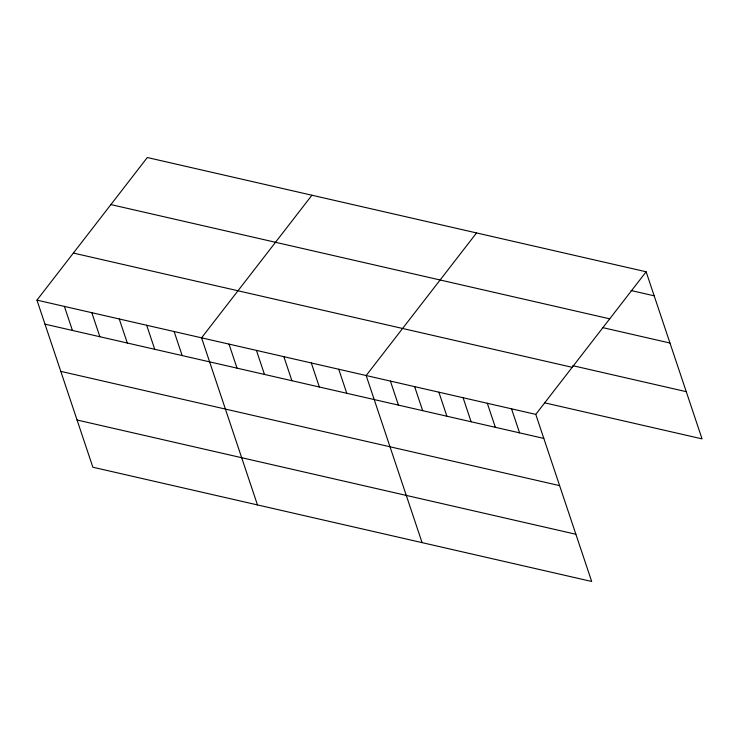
<?xml version="1.0" encoding="UTF-8"?>
<svg xmlns="http://www.w3.org/2000/svg" width="739" height="739" viewBox="0 0 739 739"><rect width="100%" height="100%" fill="white"/><g stroke="black" fill="none" stroke-linecap="round" stroke-linejoin="round"><path stroke-width="1.11" d="M646.135 271.776L535.766 414.376L591.68 581.473L92.865 467.224L36.95 300.126L147.32 157.527L646.135 271.776L702.05 438.874L544.569 402.81M311.932 195.225L201.562 337.825L257.468 504.931M476.544 232.933L366.165 375.532L422.08 542.629M631.051 290.519L654.181 295.812M110.896 204.583L609.712 318.832M602.802 327.636L669.977 343.025M572.817 365.685L686.254 391.67M73.373 253.061L572.189 367.32M36.95 300.126L535.766 414.376M44.996 324.162L543.812 438.412M60.792 371.375L559.608 485.625M77.068 420.011L575.884 534.26M511.536 408.824L519.582 432.86M487.315 403.272L495.352 427.308M463.085 397.721L471.122 421.766M438.855 392.178L446.901 416.214M414.625 386.626L422.671 410.662M390.395 381.075L398.441 405.111M338.73 369.241L346.776 393.277M311.304 362.96L319.34 386.996M283.868 356.678L291.905 380.714M256.433 350.397L264.47 374.433M228.998 344.106L237.034 368.142M174.127 331.543L182.163 355.579M146.691 325.262L154.728 349.298M119.256 318.971L127.302 343.007M91.821 312.689L99.867 336.725M64.385 306.408L72.431 330.444"/></g></svg>
